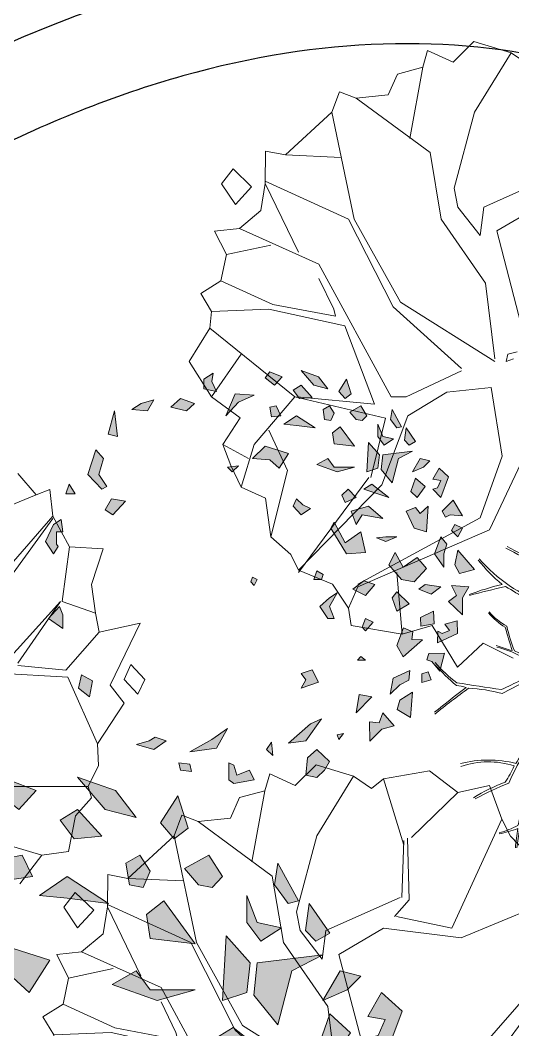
# Model space of a CAD drawing. Header units: inches. Extents: x -12 to 20935469, y -1604 to 24729220.
# Drawn here: x 20825725.8 to 20825753, y 24649768.1 to 24649824 of the extents above; entities that cross this region are included whole.
import ezdxf

# ---------------------------------------------------------------- set-up
doc = ezdxf.new("R2010")
doc.units = ezdxf.units.IN
doc.header["$LTSCALE"] = 0.03
doc.header["$MEASUREMENT"] = 0
for name, color, linetype, lineweight in [('dimension', 250, 'Continuous', 0), ('green_.25', 82, 'Continuous', 0), ('ILLUSTR-TREE', 74, 'Continuous', 0)]:
    doc.layers.add(name, color=color, linetype=linetype, lineweight=lineweight)
doc.styles.add('ATTR', font='romans.shx', dxfattribs={"width": 0.8, "height": 0.7})

# ---------------------------------------------------------------- blocks, each defined once
blk = doc.blocks.new('GRN1')
at = {"layer": 'ILLUSTR-TREE', "true_color": 0x30441d}
h = blk.add_hatch(color=89, dxfattribs=at)
h.paths.add_polyline_path([(0.25705, -0.05264), (0.26034, -0.06949), (0.27348, -0.06949), (0.28169, -0.05685), (0.27019, -0.05896)])
h.paths.add_polyline_path([(0.24063, -0.08212), (0.23077, -0.09265), (0.2357, -0.11371), (0.2472, -0.10107)])
h.paths.add_polyline_path([(0.18971, 0.21478), (0.18478, 0.20636), (0.19135, 0.20004), (0.20778, 0.20215)])
h.paths.add_polyline_path([(0.19299, 0.1853), (0.18478, 0.17267), (0.19628, 0.16424), (0.2127, 0.16424), (0.19628, 0.17056)])
h.paths.add_polyline_path([(0.18642, 0.10528), (0.20121, 0.10318), (0.20942, 0.11371), (0.18314, 0.13266)])
h.paths.add_polyline_path([(0.26034, 0.09686), (0.26526, 0.07791), (0.28497, 0.06106), (0.27676, 0.08423)])
h.paths.add_polyline_path([(0.20778, 0.08002), (0.2242, 0.05475), (0.2127, 0.0379), (0.21106, 0.05475)])
h.paths.add_polyline_path([(0.25212, -0.00211), (0.25377, -0.02737), (0.2242, -0.04001), (0.24227, -0.02316)])
h.paths.add_polyline_path([(0.26526, 0.02527), (0.27512, 0.01263), (0.28333, 0.01895), (0.27676, 0.0358)])
h.paths.add_polyline_path([(0.23734, 0.02737), (0.2357, 0.01895), (0.22256, 0.02106), (0.2242, 0.03369)])
h.paths.add_polyline_path([(0.24884, 0.0758), (0.2472, 0.05896), (0.25869, 0.05054), (0.26526, 0.06106)])
h.paths.add_polyline_path([(0.20942, 0.19583), (0.20778, 0.18951), (0.21927, 0.18109), (0.23241, 0.1832)])
h.paths.add_polyline_path([(0.22913, 0.12634), (0.21927, 0.13476), (0.21763, 0.14319), (0.2242, 0.1495), (0.23734, 0.14108)])
h.paths.add_polyline_path([(0.23734, 0.09897), (0.22749, 0.10528), (0.21763, 0.10107), (0.21927, 0.09265), (0.23241, 0.09054)])
h.paths.add_polyline_path([(0.25377, 0.12845), (0.2472, 0.12002), (0.25705, 0.1116), (0.27348, 0.12213)])
h.paths.add_polyline_path([(0.19628, -0.1853), (0.19956, -0.19793), (0.23077, -0.18951)])
h.paths.add_polyline_path([(0.24555, -0.13687), (0.23077, -0.14529), (0.23241, -0.16635), (0.24063, -0.15372)])
h.paths.add_polyline_path([(0.04024, 0.1474), (0.0386, 0.12213), (0.07309, 0.10107), (0.0813, 0.10528), (0.05338, 0.12002), (0.06816, 0.14108)])
h.paths.add_polyline_path([(0.07309, 0.27795), (0.06159, 0.27163), (0.06981, 0.26321), (0.07802, 0.26742)])
h.paths.add_polyline_path([(-0.22749, -0.08844), (-0.22256, -0.05264), (-0.19628, -0.0379), (-0.21106, -0.05896)])
h.paths.add_polyline_path([(0.02053, 0.25268), (0.0386, 0.24005), (0.06159, 0.24847), (0.05174, 0.25689), (0.0386, 0.25268)])
h.paths.add_polyline_path([(-0.24063, 0.09897), (-0.2242, 0.08212), (-0.2357, 0.06949), (-0.25869, 0.06738), (-0.26198, 0.08212), (-0.25212, 0.09265)])
h.paths.add_polyline_path([(-0.23241, 0.02316), (-0.2242, 0.01474), (-0.21435, 0.02106)])
h.paths.add_polyline_path([(-0.13073, 0.23581), (-0.13439, 0.22322), (-0.12263, 0.22307), (-0.1198, 0.23185)])
h.paths.add_polyline_path([(-0.1039, 0.22989), (-0.10604, 0.23668), (-0.11911, 0.24743), (-0.09508, 0.25359), (-0.09511, 0.23272)])
h.paths.add_polyline_path([(-0.0555, 0.23957), (-0.05851, 0.22167), (-0.04675, 0.22152), (-0.03844, 0.23876)])
h.paths.add_polyline_path([(-0.07706, 0.22396), (-0.09997, 0.19808), (-0.08457, 0.18966), (-0.06086, 0.19847), (-0.06631, 0.21089), (-0.07659, 0.20955)])
h.paths.add_polyline_path([(-0.21599, 0.04422), (-0.2127, 0.06738), (-0.18314, 0.08844), (-0.18971, 0.0737)])
h.paths.add_polyline_path([(-0.14208, 0.06106), (-0.13386, 0.08423), (-0.11744, 0.0758), (-0.12237, 0.06106), (-0.13058, 0.06738)])
h.paths.add_polyline_path([(-0.18122, 0.20807), (-0.17072, 0.18986), (-0.15812, 0.19353), (-0.14717, 0.21044)])
h.paths.add_polyline_path([(-0.21319, 0.15335), (-0.18701, 0.15273), (-0.18865, 0.16598), (-0.17489, 0.17081), (-0.19243, 0.18602), (-0.19693, 0.16961)])
h.paths.add_polyline_path([(-0.15002, 0.18078), (-0.12832, 0.18462), (-0.11801, 0.20684), (-0.13094, 0.20583), (-0.13725, 0.19356)])
h.paths.add_polyline_path([(-0.15357, 0.15582), (-0.17493, 0.13476), (-0.15029, 0.13898)])
h.paths.add_polyline_path([(-0.1043, 0.1474), (-0.1043, 0.13687), (-0.09937, 0.14108)])
h.paths.add_polyline_path([(-0.20285, 0.11792), (-0.21106, 0.1116), (-0.20449, 0.1095)])
h.paths.add_polyline_path([(-0.02053, 0.09897), (-0.03203, 0.08633), (-0.04845, 0.09686), (-0.04845, 0.10528), (-0.03203, 0.09897), (-0.01396, 0.1095)])
h.paths.add_polyline_path([(0.01889, 0.22952), (0.00082, 0.21267), (0.00411, 0.19583), (0.02382, 0.17898), (0.04024, 0.18741), (0.02053, 0.19793), (0.03367, 0.21689)])
h.paths.add_polyline_path([(-0.02874, 0.20636), (-0.0386, 0.18951), (-0.02053, 0.1832), (-0.01232, 0.18951)])
h.paths.add_polyline_path([(-0.05338, 0.15793), (-0.06488, 0.1474), (-0.05995, 0.14319), (-0.04845, 0.1474)])
h.paths.add_polyline_path([(0.01777, 0.29404), (0.01232, 0.27374), (0.02382, 0.26742), (0.04353, 0.27163)])
h.paths.add_polyline_path([(-0.04353, 0.27795), (-0.02546, 0.259), (-0.01725, 0.26953), (-0.00411, 0.26321), (-0.00575, 0.28637), (-0.02053, 0.27795)])
h.paths.add_polyline_path([(-0.08085, 0.244), (-0.06855, 0.27119), (-0.05148, 0.27039), (-0.05598, 0.25398), (-0.06459, 0.26026), (-0.06858, 0.25032), (-0.06527, 0.24469)])
h.paths.add_polyline_path([(0.00411, 0.00211), (-0.00411, -0.00211), (0.00082, -0.00632), (0.00739, -0.00421)])
h.paths.add_polyline_path([(0.00411, 0.08844), (0.01068, 0.09054), (0.0156, 0.08212), (0.00411, 0.07791)])
h.paths.add_polyline_path([(-0.00246, 0.16003), (-0.01725, 0.1474), (-0.00903, 0.13055), (0.00246, 0.14529)])
h.paths.add_polyline_path([(-0.00575, 0.24847), (-0.0156, 0.23584), (-0.00903, 0.21899), (-0.00246, 0.22741)])
h.paths.add_polyline_path([(0.06159, 0.18951), (0.05502, 0.17477), (0.05995, 0.16214), (0.06159, 0.17477)])
h.paths.add_polyline_path([(0.16343, 0.23373), (0.15522, 0.22531), (0.14865, 0.21057), (0.16671, 0.2211)])
h.paths.add_polyline_path([(0.15522, 0.13266), (0.14865, 0.1095), (0.1585, 0.08212), (0.16671, 0.09686), (0.15522, 0.10528)])
h.paths.add_polyline_path([(0.09937, 0.0737), (0.09116, 0.06106), (0.10266, 0.05054), (0.11251, 0.05475), (0.1043, 0.06317)])
h.paths.add_polyline_path([(0.15686, -0.02316), (0.14865, -0.03159), (0.15522, -0.0379)])
h.paths.add_polyline_path([(0.15357, 0.03159), (0.16507, 0.01895), (0.16671, -0.00421), (0.18314, 0.01263), (0.17328, 0.04422)])
h.paths.add_polyline_path([(0.10266, 0.23163), (0.06816, 0.22952), (0.07309, 0.21267), (0.09609, 0.20215), (0.10101, 0.21478), (0.0928, 0.2211)])
h.paths.add_polyline_path([(0.12894, 0.22741), (0.11415, 0.21689), (0.12237, 0.20846), (0.14043, 0.21478)])
h.paths.add_polyline_path([(0.08623, 0.17056), (0.09116, 0.14319), (0.07802, 0.13476), (0.09609, 0.12845), (0.10266, 0.15161)])
h.paths.add_polyline_path([(0.13386, 0.1832), (0.16671, 0.19162), (0.17657, 0.21057), (0.17164, 0.17056), (0.15193, 0.16846)])
h.paths.add_polyline_path([(0.12565, 0.14529), (0.11415, 0.17898), (0.13222, 0.15582)])
h.paths.add_polyline_path([(0.15357, 0.16424), (0.14865, 0.1495), (0.18807, 0.15161), (0.17164, 0.16635)])
h.paths.add_polyline_path([(0.11415, 0.13476), (0.10758, 0.12002), (0.11744, 0.11581), (0.12565, 0.12424)])
h.paths.add_polyline_path([(0.08787, 0.25479), (0.09116, 0.26111), (0.08952, 0.27795), (0.11087, 0.26532), (0.09609, 0.25058)])
h.paths.add_polyline_path([(0.11415, 0.24847), (0.14208, 0.259), (0.15357, 0.24637), (0.13879, 0.23794), (0.13715, 0.24847), (0.12729, 0.24426), (0.12565, 0.23794)])
h.paths.add_polyline_path([(-0.25212, -0.00842), (-0.26526, -0.00211), (-0.27019, -0.02948), (-0.26526, -0.0358), (-0.24227, -0.0358), (-0.24555, -0.02948), (-0.25869, -0.02527)])
h.paths.add_polyline_path([(-0.25377, -0.08633), (-0.24391, -0.08844), (-0.24227, -0.10318), (-0.25212, -0.10107)])
h.paths.add_polyline_path([(0.05502, -0.28216), (0.0386, -0.27163), (0.04845, -0.26532), (0.05174, -0.26742), (0.06816, -0.26742), (0.06816, -0.259), (0.08459, -0.26111), (0.07802, -0.27163)])
h.paths.add_polyline_path([(-0.13222, -0.21899), (-0.15357, -0.2232), (-0.14208, -0.23794), (-0.12401, -0.23373)])
h.paths.add_polyline_path([(-0.21763, -0.16003), (-0.2242, -0.13687), (-0.2127, -0.12002), (-0.20778, -0.13476), (-0.2127, -0.14319)])
h.paths.add_polyline_path([(-0.04845, -0.27795), (-0.06159, -0.259), (-0.04353, -0.259), (-0.03203, -0.26321)])
h.paths.add_polyline_path([(0.12894, -0.20004), (0.12565, -0.20636), (0.14536, -0.22531), (0.17821, -0.21478), (0.16671, -0.20425), (0.14536, -0.21057)])
h.paths.add_polyline_path([(0.11908, -0.25479), (0.13222, -0.25058), (0.11908, -0.24215)])
h.paths.add_polyline_path([(0.10923, -0.17477), (0.09116, -0.19162), (0.09773, -0.20215), (0.11251, -0.19372)])
at = {"layer": 'ILLUSTR-TREE', "color": 89, "true_color": 0x30441d}
for p, q in [((0.01777, 0.29404), (0.01232, 0.27374)), ((0.04353, 0.27163), (0.01777, 0.29404)), ((-0.00575, 0.28637), (-0.02053, 0.27795)), ((-0.00411, 0.26321), (-0.00575, 0.28637)), ((-0.02053, 0.27795), (-0.04353, 0.27795)), ((-0.04353, 0.27795), (-0.02546, 0.259)), ((0.07309, 0.27795), (0.06159, 0.27163)), ((0.07802, 0.26742), (0.07309, 0.27795)), ((0.08952, 0.27795), (0.11087, 0.26532)), ((0.09116, 0.26111), (0.08952, 0.27795)), ((-0.08085, 0.244), (-0.06855, 0.27119)), ((-0.06855, 0.27119), (-0.05148, 0.27039)), ((0.01232, 0.27374), (0.02382, 0.26742)), ((0.02382, 0.26742), (0.04353, 0.27163)), ((0.06159, 0.27163), (0.06981, 0.26321)), ((-0.05148, 0.27039), (-0.05598, 0.25398)), ((-0.02546, 0.259), (-0.01725, 0.26953)), ((-0.01725, 0.26953), (-0.00411, 0.26321)), ((0.06981, 0.26321), (0.07802, 0.26742)), ((0.11087, 0.26532), (0.09609, 0.25058)), ((-0.06459, 0.26026), (-0.06858, 0.25032)), ((-0.05598, 0.25398), (-0.06459, 0.26026)), ((0.08787, 0.25479), (0.09116, 0.26111)), ((0.11415, 0.24847), (0.14208, 0.259)), ((0.14208, 0.259), (0.15357, 0.24637)), ((-0.11911, 0.24743), (-0.09508, 0.25359)), ((-0.09508, 0.25359), (-0.09511, 0.23272)), ((0.0386, 0.25268), (0.02053, 0.25268)), ((0.02053, 0.25268), (0.0386, 0.24005)), ((0.05174, 0.25689), (0.0386, 0.25268)), ((0.06159, 0.24847), (0.05174, 0.25689)), ((0.09609, 0.25058), (0.08787, 0.25479)), ((-0.10604, 0.23668), (-0.11911, 0.24743)), ((-0.06858, 0.25032), (-0.06527, 0.24469)), ((-0.00575, 0.24847), (-0.0156, 0.23584)), ((-0.00246, 0.22741), (-0.00575, 0.24847)), ((0.0386, 0.24005), (0.06159, 0.24847)), ((0.12565, 0.23794), (0.11415, 0.24847)), ((0.13715, 0.24847), (0.12729, 0.24426)), ((0.13879, 0.23794), (0.13715, 0.24847)), ((-0.06527, 0.24469), (-0.08085, 0.244)), ((0.12729, 0.24426), (0.12565, 0.23794)), ((0.15357, 0.24637), (0.13879, 0.23794)), ((-0.13073, 0.23581), (-0.13439, 0.22322)), ((-0.1198, 0.23185), (-0.13073, 0.23581)), ((-0.1039, 0.22989), (-0.10604, 0.23668)), ((-0.0555, 0.23957), (-0.05851, 0.22167)), ((-0.03844, 0.23876), (-0.0555, 0.23957)), ((-0.04675, 0.22152), (-0.03844, 0.23876)), ((-0.0156, 0.23584), (-0.00903, 0.21899)), ((-0.12263, 0.22307), (-0.1198, 0.23185)), ((-0.09511, 0.23272), (-0.1039, 0.22989)), ((0.01889, 0.22952), (0.00082, 0.21267)), ((0.03367, 0.21689), (0.01889, 0.22952)), ((0.10266, 0.23163), (0.06816, 0.22952)), ((0.06816, 0.22952), (0.07309, 0.21267)), ((0.0928, 0.2211), (0.10266, 0.23163)), ((0.16343, 0.23373), (0.15522, 0.22531)), ((0.16671, 0.2211), (0.16343, 0.23373)), ((-0.13439, 0.22322), (-0.12263, 0.22307)), ((-0.07706, 0.22396), (-0.09997, 0.19808)), ((-0.07659, 0.20955), (-0.07706, 0.22396)), ((-0.00903, 0.21899), (-0.00246, 0.22741)), ((0.12894, 0.22741), (0.11415, 0.21689)), ((0.14043, 0.21478), (0.12894, 0.22741)), ((0.15522, 0.22531), (0.14865, 0.21057)), ((-0.05851, 0.22167), (-0.04675, 0.22152)), ((0.02053, 0.19793), (0.03367, 0.21689)), ((0.10101, 0.21478), (0.0928, 0.2211)), ((0.11415, 0.21689), (0.12237, 0.20846)), ((0.14865, 0.21057), (0.16671, 0.2211)), ((-0.14717, 0.21044), (-0.18122, 0.20807)), ((-0.15812, 0.19353), (-0.14717, 0.21044)), ((-0.06631, 0.21089), (-0.07659, 0.20955)), ((-0.06086, 0.19847), (-0.06631, 0.21089)), ((0.00082, 0.21267), (0.00411, 0.19583)), ((0.07309, 0.21267), (0.09609, 0.20215)), ((0.09609, 0.20215), (0.10101, 0.21478)), ((0.12237, 0.20846), (0.14043, 0.21478)), ((0.16671, 0.19162), (0.17657, 0.21057)), ((0.17657, 0.21057), (0.17164, 0.17056)), ((0.18971, 0.21478), (0.18478, 0.20636)), ((0.20778, 0.20215), (0.18971, 0.21478)), ((-0.18122, 0.20807), (-0.17072, 0.18986)), ((-0.13094, 0.20583), (-0.13725, 0.19356)), ((-0.11801, 0.20684), (-0.13094, 0.20583)), ((-0.12832, 0.18462), (-0.11801, 0.20684)), ((-0.02874, 0.20636), (-0.0386, 0.18951)), ((-0.01232, 0.18951), (-0.02874, 0.20636)), ((0.18478, 0.20636), (0.19135, 0.20004)), ((-0.09997, 0.19808), (-0.08457, 0.18966)), ((-0.08457, 0.18966), (-0.06086, 0.19847)), ((0.04024, 0.18741), (0.02053, 0.19793)), ((0.19135, 0.20004), (0.20778, 0.20215)), ((-0.17072, 0.18986), (-0.15812, 0.19353)), ((-0.13725, 0.19356), (-0.15002, 0.18078)), ((0.00411, 0.19583), (0.02382, 0.17898)), ((0.13386, 0.1832), (0.16671, 0.19162)), ((0.20942, 0.19583), (0.20778, 0.18951)), ((0.23241, 0.1832), (0.20942, 0.19583)), ((-0.19243, 0.18602), (-0.19693, 0.16961)), ((-0.17489, 0.17081), (-0.19243, 0.18602)), ((-0.0386, 0.18951), (-0.02053, 0.1832)), ((-0.02053, 0.1832), (-0.01232, 0.18951)), ((0.02382, 0.17898), (0.04024, 0.18741)), ((0.06159, 0.18951), (0.05502, 0.17477)), ((0.06159, 0.17477), (0.06159, 0.18951)), ((0.19299, 0.1853), (0.18478, 0.17267)), ((0.19628, 0.17056), (0.19299, 0.1853)), ((0.20778, 0.18951), (0.21927, 0.18109)), ((-0.15002, 0.18078), (-0.12832, 0.18462)), ((0.11415, 0.17898), (0.13222, 0.15582)), ((0.12565, 0.14529), (0.11415, 0.17898)), ((0.15193, 0.16846), (0.13386, 0.1832)), ((0.21927, 0.18109), (0.23241, 0.1832)), ((0.05502, 0.17477), (0.05995, 0.16214)), ((0.05995, 0.16214), (0.06159, 0.17477)), ((0.18478, 0.17267), (0.19628, 0.16424)), ((-0.19693, 0.16961), (-0.21319, 0.15335)), ((-0.18865, 0.16598), (-0.17489, 0.17081)), ((0.10266, 0.15161), (0.08623, 0.17056)), ((0.08623, 0.17056), (0.09116, 0.14319)), ((0.17164, 0.17056), (0.15193, 0.16846)), ((0.17164, 0.16635), (0.15357, 0.16424)), ((0.18807, 0.15161), (0.17164, 0.16635)), ((0.2127, 0.16424), (0.19628, 0.17056)), ((-0.18701, 0.15273), (-0.18865, 0.16598)), ((0.15357, 0.16424), (0.14865, 0.1495)), ((0.19628, 0.16424), (0.2127, 0.16424)), ((-0.15357, 0.15582), (-0.17493, 0.13476)), ((-0.15029, 0.13898), (-0.15357, 0.15582)), ((-0.05338, 0.15793), (-0.06488, 0.1474)), ((-0.04845, 0.1474), (-0.05338, 0.15793)), ((-0.00246, 0.16003), (-0.01725, 0.1474)), ((0.00246, 0.14529), (-0.00246, 0.16003)), ((0.13222, 0.15582), (0.12565, 0.14529)), ((-0.21319, 0.15335), (-0.18701, 0.15273)), ((0.09609, 0.12845), (0.10266, 0.15161)), ((0.14865, 0.1495), (0.18807, 0.15161)), ((0.21763, 0.14319), (0.2242, 0.1495)), ((0.2242, 0.1495), (0.23734, 0.14108)), ((-0.09937, 0.14108), (-0.1043, 0.1474)), ((-0.1043, 0.1474), (-0.1043, 0.13687)), ((-0.06488, 0.1474), (-0.05995, 0.14319)), ((-0.05995, 0.14319), (-0.04845, 0.1474)), ((-0.01725, 0.1474), (-0.00903, 0.13055)), ((-0.00903, 0.13055), (0.00246, 0.14529)), ((0.04024, 0.1474), (0.0386, 0.12213)), ((0.06816, 0.14108), (0.04024, 0.1474)), ((0.09116, 0.14319), (0.07802, 0.13476)), ((0.21927, 0.13476), (0.21763, 0.14319)), ((-0.17493, 0.13476), (-0.15029, 0.13898)), ((-0.1043, 0.13687), (-0.09937, 0.14108)), ((0.05338, 0.12002), (0.06816, 0.14108)), ((0.23734, 0.14108), (0.22913, 0.12634)), ((0.07802, 0.13476), (0.09609, 0.12845)), ((0.11415, 0.13476), (0.10758, 0.12002)), ((0.12565, 0.12424), (0.11415, 0.13476)), ((0.15522, 0.13266), (0.14865, 0.1095)), ((0.15522, 0.10528), (0.15522, 0.13266)), ((0.20942, 0.11371), (0.18314, 0.13266)), ((0.18314, 0.13266), (0.18642, 0.10528)), ((0.22913, 0.12634), (0.21927, 0.13476)), ((0.11744, 0.11581), (0.12565, 0.12424)), ((0.25377, 0.12845), (0.2472, 0.12002)), ((0.27348, 0.12213), (0.25377, 0.12845)), ((-0.20285, 0.11792), (-0.21106, 0.1116)), ((-0.20449, 0.1095), (-0.20285, 0.11792)), ((0.0386, 0.12213), (0.07309, 0.10107)), ((0.0813, 0.10528), (0.05338, 0.12002)), ((0.10758, 0.12002), (0.11744, 0.11581)), ((0.2472, 0.12002), (0.25705, 0.1116)), ((0.25705, 0.1116), (0.27348, 0.12213)), ((-0.21106, 0.1116), (-0.20449, 0.1095)), ((0.20121, 0.10318), (0.20942, 0.11371)), ((-0.04845, 0.10528), (-0.03203, 0.09897)), ((-0.04845, 0.09686), (-0.04845, 0.10528)), ((-0.03203, 0.09897), (-0.01396, 0.1095)), ((-0.01396, 0.1095), (-0.02053, 0.09897)), ((0.07309, 0.10107), (0.0813, 0.10528)), ((0.14865, 0.1095), (0.1585, 0.08212)), ((0.16671, 0.09686), (0.15522, 0.10528)), ((0.18642, 0.10528), (0.20121, 0.10318)), ((0.22749, 0.10528), (0.21763, 0.10107)), ((0.23734, 0.09897), (0.22749, 0.10528)), ((-0.25212, 0.09265), (-0.24063, 0.09897)), ((-0.24063, 0.09897), (-0.2242, 0.08212)), ((-0.02053, 0.09897), (-0.03203, 0.08633)), ((0.21763, 0.10107), (0.21927, 0.09265)), ((0.23241, 0.09054), (0.23734, 0.09897)), ((-0.26198, 0.08212), (-0.25212, 0.09265)), ((-0.03203, 0.08633), (-0.04845, 0.09686)), ((0.1585, 0.08212), (0.16671, 0.09686)), ((0.21927, 0.09265), (0.23241, 0.09054)), ((0.27676, 0.08423), (0.26034, 0.09686)), ((0.26034, 0.09686), (0.26526, 0.07791)), ((-0.2127, 0.06738), (-0.18314, 0.08844)), ((-0.18314, 0.08844), (-0.18971, 0.0737)), ((0.00411, 0.08844), (0.01068, 0.09054)), ((0.00411, 0.07791), (0.00411, 0.08844)), ((0.01068, 0.09054), (0.0156, 0.08212)), ((-0.25869, 0.06738), (-0.26198, 0.08212)), ((-0.2242, 0.08212), (-0.2357, 0.06949)), ((-0.14208, 0.06106), (-0.13386, 0.08423)), ((-0.13386, 0.08423), (-0.11744, 0.0758)), ((0.0156, 0.08212), (0.00411, 0.07791)), ((0.28497, 0.06106), (0.27676, 0.08423)), ((-0.11744, 0.0758), (-0.12237, 0.06106)), ((0.21106, 0.05475), (0.20778, 0.08002)), ((0.20778, 0.08002), (0.2242, 0.05475)), ((0.24884, 0.0758), (0.2472, 0.05896)), ((0.26526, 0.06106), (0.24884, 0.0758)), ((0.26526, 0.07791), (0.28497, 0.06106)), ((-0.2357, 0.06949), (-0.25869, 0.06738)), ((-0.18971, 0.0737), (-0.21599, 0.04422)), ((0.09937, 0.0737), (0.09116, 0.06106)), ((0.1043, 0.06317), (0.09937, 0.0737)), ((-0.21599, 0.04422), (-0.2127, 0.06738)), ((-0.13058, 0.06738), (-0.14208, 0.06106)), ((-0.12237, 0.06106), (-0.13058, 0.06738)), ((0.11251, 0.05475), (0.1043, 0.06317)), ((0.09116, 0.06106), (0.10266, 0.05054)), ((0.2472, 0.05896), (0.25869, 0.05054)), ((0.25869, 0.05054), (0.26526, 0.06106)), ((0.10266, 0.05054), (0.11251, 0.05475)), ((0.2127, 0.0379), (0.21106, 0.05475)), ((0.2242, 0.05475), (0.2127, 0.0379)), ((0.17328, 0.04422), (0.15357, 0.03159)), ((0.18314, 0.01263), (0.17328, 0.04422)), ((0.15357, 0.03159), (0.16507, 0.01895)), ((0.22256, 0.02106), (0.2242, 0.03369)), ((0.2242, 0.03369), (0.23734, 0.02737)), ((0.27676, 0.0358), (0.26526, 0.02527)), ((0.28333, 0.01895), (0.27676, 0.0358)), ((0.23734, 0.02737), (0.2357, 0.01895)), ((0.26526, 0.02527), (0.27512, 0.01263)), ((-0.21435, 0.02106), (-0.23241, 0.02316)), ((-0.23241, 0.02316), (-0.2242, 0.01474)), ((-0.2242, 0.01474), (-0.21435, 0.02106)), ((0.16507, 0.01895), (0.16671, -0.00421)), ((0.2357, 0.01895), (0.22256, 0.02106)), ((0.27512, 0.01263), (0.28333, 0.01895)), ((0.16671, -0.00421), (0.18314, 0.01263)), ((0.00411, 0.00211), (-0.00411, -0.00211)), ((0.00739, -0.00421), (0.00411, 0.00211)), ((-0.26526, -0.00211), (-0.27019, -0.02948)), ((-0.25212, -0.00842), (-0.26526, -0.00211)), ((-0.00411, -0.00211), (0.00082, -0.00632)), ((0.00082, -0.00632), (0.00739, -0.00421)), ((0.24227, -0.02316), (0.25212, -0.00211)), ((0.25212, -0.00211), (0.25377, -0.02737)), ((-0.25869, -0.02527), (-0.25212, -0.00842)), ((0.15686, -0.02316), (0.14865, -0.03159)), ((0.15522, -0.0379), (0.15686, -0.02316)), ((0.2242, -0.04001), (0.24227, -0.02316)), ((-0.27019, -0.02948), (-0.26526, -0.0358)), ((-0.24555, -0.02948), (-0.25869, -0.02527)), ((-0.24227, -0.0358), (-0.24555, -0.02948)), ((0.25377, -0.02737), (0.2242, -0.04001)), ((-0.26526, -0.0358), (-0.24227, -0.0358)), ((0.14865, -0.03159), (0.15522, -0.0379)), ((-0.22256, -0.05264), (-0.19628, -0.0379)), ((-0.19628, -0.0379), (-0.21106, -0.05896)), ((-0.22749, -0.08844), (-0.22256, -0.05264)), ((0.27019, -0.05896), (0.25705, -0.05264)), ((0.25705, -0.05264), (0.26034, -0.06949)), ((-0.21106, -0.05896), (-0.22749, -0.08844)), ((0.28169, -0.05685), (0.27019, -0.05896)), ((0.27348, -0.06949), (0.28169, -0.05685)), ((0.26034, -0.06949), (0.27348, -0.06949)), ((0.24063, -0.08212), (0.23077, -0.09265)), ((0.2472, -0.10107), (0.24063, -0.08212)), ((-0.25212, -0.10107), (-0.25377, -0.08633)), ((-0.25377, -0.08633), (-0.24391, -0.08844)), ((-0.24391, -0.08844), (-0.24227, -0.10318)), ((0.23077, -0.09265), (0.2357, -0.11371)), ((-0.24227, -0.10318), (-0.25212, -0.10107)), ((0.2357, -0.11371), (0.2472, -0.10107)), ((-0.2242, -0.13687), (-0.2127, -0.12002)), ((-0.2127, -0.12002), (-0.20778, -0.13476)), ((-0.20778, -0.13476), (-0.2127, -0.14319)), ((-0.21763, -0.16003), (-0.2242, -0.13687)), ((0.24555, -0.13687), (0.23077, -0.14529)), ((0.24063, -0.15372), (0.24555, -0.13687)), ((-0.2127, -0.14319), (-0.21763, -0.16003)), ((0.23077, -0.14529), (0.23241, -0.16635)), ((0.23241, -0.16635), (0.24063, -0.15372)), ((0.10923, -0.17477), (0.09116, -0.19162)), ((0.11251, -0.19372), (0.10923, -0.17477)), ((0.23077, -0.18951), (0.19628, -0.1853)), ((0.19628, -0.1853), (0.19956, -0.19793)), ((0.19956, -0.19793), (0.23077, -0.18951)), ((0.09116, -0.19162), (0.09773, -0.20215)), ((0.09773, -0.20215), (0.11251, -0.19372)), ((0.12894, -0.20004), (0.12565, -0.20636)), ((0.14536, -0.21057), (0.12894, -0.20004)), ((0.12565, -0.20636), (0.14536, -0.22531)), ((0.16671, -0.20425), (0.14536, -0.21057)), ((0.17821, -0.21478), (0.16671, -0.20425)), ((0.14536, -0.22531), (0.17821, -0.21478)), ((-0.13222, -0.21899), (-0.15357, -0.2232)), ((-0.12401, -0.23373), (-0.13222, -0.21899)), ((-0.15357, -0.2232), (-0.14208, -0.23794)), ((-0.14208, -0.23794), (-0.12401, -0.23373)), ((0.11908, -0.24215), (0.11908, -0.25479)), ((0.13222, -0.25058), (0.11908, -0.24215)), ((0.11908, -0.25479), (0.13222, -0.25058)), ((-0.06159, -0.259), (-0.04353, -0.259)), ((-0.04845, -0.27795), (-0.06159, -0.259)), ((-0.03203, -0.26321), (-0.04845, -0.27795)), ((-0.04353, -0.259), (-0.03203, -0.26321)), ((0.06816, -0.259), (0.08459, -0.26111)), ((0.06816, -0.26742), (0.06816, -0.259)), ((0.08459, -0.26111), (0.07802, -0.27163)), ((0.0386, -0.27163), (0.04845, -0.26532)), ((0.04845, -0.26532), (0.05174, -0.26742)), ((0.05174, -0.26742), (0.06816, -0.26742)), ((0.05502, -0.28216), (0.0386, -0.27163)), ((0.07802, -0.27163), (0.05502, -0.28216))]:
    blk.add_line(p, q, dxfattribs=at)
blk = doc.blocks.new('T13')
for p, q in [((0.4281, 0.5928), (0.4281, 0.593)), ((0.5642, 0.2009), (0.708, 0.4255)), ((-0.4377, 0.3824), (-0.7041, 0.3947)), ((-0.709, 0.0686), (-0.7092, 0.0685)), ((0.3135, -0.6541), (0.3137, -0.6542))]:
    blk.add_line(p, q)
blk.add_lwpolyline([(0.4273, -1.0498, -0.126142), (0.4263, -0.734, 0.03539), (0.327, -0.6807, 0.025442), (0.1708, -0.3785, 0.018467), (0.0059, -0.1973, -0.070709), (0.0247, -0.3983, 0.036684), (-0.094, -0.576), (0.0286, -0.8128, 0.055374), (-0.0014, -1.0029, 0.015419), (0.146, -1.1955, 0.015419)], format="xyb")
for centre, radius, start, end in [((-2.4455, 1.7332), 2.6085, 344.48288, 347.65237), ((1.5932, 0.7684), 1.5366, 164.79257, 170.49908), ((0.5441, 1.2708), 0.9973, 188.70585, 199.82792), ((0.4867, 1.3092), 0.9393, 191.43626, 219.40539), ((2.0923, 2.5554), 2.7762, 211.59793, 215.87133), ((0.6079, 1.5972), 0.9991, 209.56933, 220.58931), ((-1.9916, 1.5594), 1.9399, 341.60305, 346.06261), ((-1.8527, 0.3079), 2.2142, 16.75149, 22.17021), ((-1.3357, 0.436), 1.6961, 21.08281, 24.79674), ((1.0796, 0.3203), 1.1047, 133.2252, 138.92112), ((0.6375, 0.8), 0.4458, 134.25585, 149.00898), ((1.9594, 0.5396), 2.1341, 165.08672, 169.39709), ((-0.1722, 0.689), 0.4173, 57.28314, 70.54147), ((-0.1008, 0.8008), 0.2947, 55.7919, 76.17381), ((0.5449, 1.3247), 0.568, 210.06896, 222.07116), ((0.2748, 1.1415), 0.2312, 204.79517, 206.83547), ((-0.1316, 0.7576), 0.3478, 54.01561, 54.65401), ((0.2555, 1.1207), 0.2034, 209.03804, 235.40443), ((0.9312, 1.1992), 0.6968, 194.08744, 200.30623), ((-1.1356, 2.0538), 1.9689, 322.18471, 328.37055), ((-0.4994, 1.6073), 1.2053, 321.3001, 330.84096), ((-1.6595, -3.1543), 4.2617, 72.56717, 75.4116), ((-0.8674, -0.7166), 1.7157, 73.98602, 80.54407), ((-4.8848, 2.5979), 5.0136, 337.91619, 340.55249), ((1.2545, 0.2907), 1.5334, 155.26846, 164.66431), ((4.6144, -0.0371), 4.5748, 167.63076, 172.85601), ((-7.2075, 2.0444), 7.4128, 350.21549, 351.46406), ((0.2151, 0.8188), 0.1547, 87.31457, 119.15502), ((0.2289, 0.8204), 0.148, 91.55844, 124.15883), ((-0.0043, 0.9201), 0.2731, 339.35626, 5.46699), ((-0.3221, 0.8997), 0.6025, 349.97875, 5.49532), ((2.195, 2.3261), 2.9404, 208.75479, 214.10594), ((-0.133, 0.6471), 0.2506, 24.75393, 64.68994), ((-0.3483, 0.3942), 0.5927, 40.75861, 56.47207), ((0.2678, 1.3425), 0.636, 285.78986, 314.54761), ((0.3454, 1.2065), 0.4693, 281.92938, 319.68662), ((-0.1151, 0.9114), 0.4341, 190.60067, 207.34662), ((-0.1853, 0.8976), 0.3559, 190.43354, 211.33101), ((0.8965, 0.817), 0.6453, 179.39166, 209.45212), ((-0.7003, 0.7039), 1.1292, 356.07597, 7.26251), ((0.9822, 0.806), 0.543, 174.95862, 186.20558), ((-7.2075, 2.0444), 7.4128, 348.32176, 349.99211), ((0.7565, 0.7868), 0.4853, 179.0591, 213.59161), ((0.2837, 0.9903), 1.2637, 192.00559, 199.70938), ((-0.2901, 0.8463), 0.6637, 189.44703, 203.96884), ((-7.9542, 2.4422), 7.6516, 345.89882, 346.931), ((0.332, 0.4495), 0.8625, 162.24442, 171.97355), ((1.4606, 3.4255), 3.2074, 238.31105, 243.94838), ((1.2377, 0.6989), 0.7975, 177.7287, 185.83612), ((-2.6963, 2.1161), 3.9337, 335.65545, 339.189), ((-16.2941, 7.5158), 18.5737, 337.79766, 338.50258), ((-1.0492, 0.1762), 0.6463, 20.66836, 45.61146), ((-0.021, 1.1045), 0.7344, 218.42821, 225.78887), ((9.3513, 1.7915), 9.6612, 186.76318, 187.64428), ((-2.8803, -4.3059), 5.6398, 58.73986, 62.08111), ((0.6948, 0.7247), 0.9317, 184.36843, 196.16359), ((7.5208, 10.8626), 13.291, 230.70516, 231.81247), ((-2.181, -2.4249), 3.5245, 56.27281, 58.46325), ((3.1643, -1.3286), 3.3446, 144.41252, 150.24222), ((-1.673, 1.9811), 2.4982, 324.16004, 327.16816), ((1.6566, -17.8747), 18.5737, 97.79766, 98.50258), ((-1.3606, -0.003), 0.7269, 46.84012, 51.28342), ((0.1431, 1.0285), 0.8079, 214.58589, 219.8976), ((-1.1399, -0.6903), 1.4936, 51.95357, 57.64583), ((9.0435, -0.2804), 9.0054, 174.82383, 177.62741), ((-0.466, -3.3989), 3.9337, 95.65545, 99.189), ((-1.3236, -0.2181), 0.8714, 44.68749, 57.36524), ((3.6522, 2.4741), 4.5721, 205.43722, 209.81632), ((3.1499, 1.5409), 3.5307, 197.38633, 197.83238), ((-2.5486, -2.7842), 3.9984, 49.89869, 54.22519), ((1.7049, 2.8569), 3.0576, 231.4605, 236.75927), ((-1.6251, 0.5421), 1.6716, 351.65973, 359.07201), ((-0.5035, 0.8939), 0.9262, 322.79184, 334.80868), ((0.4871, 1.2684), 0.8714, 284.68749, 297.36524), ((5.661, -11.9314), 13.291, 110.70516, 111.81247), ((0.6918, 1.1929), 0.7269, 286.84012, 291.28342), ((0.7299, -0.7278), 1.2637, 72.00559, 79.70938), ((0.8922, -0.1588), 0.6637, 69.44703, 83.96884), ((-0.4487, 3.0552), 2.6508, 264.64123, 270.09144), ((2.8843, -1.1259), 2.6508, 144.64123, 150.09144), ((-1.6943, -0.3568), 1.4579, 22.06173, 30.4653), ((-0.5952, 0.5298), 0.8522, 325.9263, 346.70625), ((3.3831, -0.7925), 3.3185, 160.20281, 164.43461), ((-0.9827, 0.2656), 1.0097, 350.89736, 0.48451), ((0.0449, 0.7944), 0.7175, 237.25813, 253.43652), ((1.0669, 3.2424), 3.3407, 245.57123, 250.45728), ((2.2887, -2.5321), 3.3407, 125.57123, 130.45728), ((0.6796, -0.423), 0.7175, 117.25813, 133.43652), ((0.3307, -4.3868), 4.5721, 85.43722, 89.81632), ((0.5524, 1.6588), 1.4579, 262.06173, 270.4653), ((0.6914, 0.8336), 0.6463, 260.66836, 285.61146), ((0.8333, -0.6251), 0.8079, 94.58589, 99.8976), ((0.2374, -0.4992), 0.8625, 42.24442, 51.97355), ((0.9811, -0.521), 0.7344, 98.42821, 105.78887), ((6.1063, 5.6805), 7.6516, 225.89882, 226.931), ((-1.1991, -0.3099), 0.4693, 41.92938, 79.68662), ((-1.2781, -0.445), 0.636, 45.78986, 74.54761), ((-1.2057, 0.7167), 0.7975, 297.7287, 305.83612), ((-0.4132, 3.3989), 3.3446, 264.41252, 270.24222), ((-0.9868, 3.3204), 3.3185, 280.20281, 284.43461), ((-0.1428, -0.786), 0.8522, 85.9263, 106.70625), ((-0.1148, 0.03), 0.047, 22.20776, 46.25983), ((-0.0272, 0.1503), 0.0608, 247.41247, 313.07454), ((-0.1136, -0.1277), 0.2718, 41.09054, 54.0917), ((0.8841, -0.2752), 0.3559, 70.43354, 91.33101), ((0.861, -0.343), 0.4341, 70.60067, 87.34662), ((-1.1707, 0.4418), 0.543, 294.95862, 306.20558), ((-0.2411, -0.9642), 1.1292, 116.07597, 127.26251), ((-1.1374, 0.3622), 0.6453, 299.39166, 329.45212), ((-1.0413, 0.256), 0.4853, 299.0591, 333.59161), ((-0.8608, -2.4451), 2.4982, 84.16004, 87.16816), ((-0.504, -0.8887), 0.9262, 82.79184, 94.80868), ((0.1858, -0.0403), 0.2718, 161.09054, 174.0917), ((0.0976, 0.0975), 0.047, 262.20776, 286.25983), ((0.1555, -0.0376), 0.0587, 126.08558, 194.40143), ((-0.0137, 1.3454), 1.4936, 291.95357, 297.64583), ((-0.9954, 3.1143), 3.5245, 296.27281, 298.46325), ((-1.8878, 3.0274), 4.2617, 312.56717, 315.4116), ((-0.1727, 1.1226), 1.7157, 313.98602, 320.54407), ((-1.1239, -1.2419), 1.2053, 81.3001, 90.84096), ((-1.1925, -2.0161), 1.9689, 82.18471, 88.37055), ((-4.2605, 7.9664), 9.0054, 294.82383, 297.62741), ((0.2798, -0.9896), 1.0097, 110.89736, 120.48451), ((-0.092, -0.0993), 0.0543, 2.86801, 77.619), ((0.7355, 0.7313), 1.0097, 230.89736, 240.48451), ((-1.1228, 3.6123), 3.9984, 289.89869, 294.22519), ((1.6359, -2.8919), 3.0576, 111.4605, 116.75927), ((0.2944, -0.951), 0.9317, 64.36843, 76.16359), ((-0.2263, -3.4853), 3.5307, 77.38633, 77.83238), ((-3.11, -8.9812), 9.6612, 66.76318, 67.64428), ((-3.323, -0.7029), 3.3407, 5.57123, 10.45728), ((0.0498, -0.1202), 0.047, 142.20776, 166.25983), ((0.7705, 0.2636), 0.8522, 205.9263, 226.70625), ((-0.0396, 0.1753), 0.2718, 281.09054, 294.0917), ((-4.7504, -7.6786), 9.0054, 54.82383, 57.62741), ((0.9312, -3.0509), 2.9404, 88.75479, 94.10594), ((0.8427, -1.0935), 0.9973, 68.70585, 79.82792), ((-0.5997, -0.7345), 0.6025, 109.97875, 125.49532), ((0.3615, -1.6841), 1.6716, 111.65973, 119.07201), ((-3.3082, 0.0423), 3.0576, 351.4605, 356.75927), ((3.7039, -0.8207), 3.9984, 169.89869, 174.22519), ((1.2962, 1.1494), 1.6716, 231.65973, 239.07201), ((-2.2748, 4.6604), 5.6398, 298.73986, 302.08111), ((2.2504, -2.9646), 3.2074, 118.31105, 123.94838), ((-0.3613, -1.2187), 1.5334, 35.26846, 44.66431), ((0.9046, -1.063), 0.9393, 71.43626, 99.40539), ((4.7064, 2.9445), 5.0136, 217.91619, 220.55249), ((-0.7763, -0.4695), 0.2731, 99.35626, 125.46699), ((-2.2567, 4.009), 4.5748, 287.63076, 292.85601), ((5.1876, -0.3471), 5.6398, 178.73986, 182.08111), ((-0.9932, 0.1463), 0.4458, 254.25585, 269.00898), ((0.6781, -1.7642), 2.2142, 136.75149, 142.17021), ((-1.4857, 0.2011), 0.6968, 314.08744, 320.30623), ((1.8516, -7.2698), 7.4128, 108.32176, 109.99211), ((-3.6784, -0.4536), 3.2074, 358.31105, 3.94838), ((-0.7987, 0.7691), 1.1047, 253.2252, 258.92112), ((0.3086, -1.3805), 1.6961, 141.08281, 144.79674), ((-0.7982, -0.2288), 0.1547, 207.31457, 239.15502), ((-0.8065, -0.2177), 0.148, 211.55844, 244.15883), ((1.8516, -7.2698), 7.4128, 110.21549, 111.46406), ((-0.1488, -0.5045), 0.5927, 160.75861, 176.47207), ((-0.4755, -0.4444), 0.2506, 144.75393, 184.68994), ((-2.3252, -3.9646), 4.5748, 47.63076, 52.85601), ((5.3884, 5.2327), 7.4128, 228.32176, 229.99211), ((-0.4982, -1.9536), 2.1341, 45.08672, 49.39709), ((1.181, -3.0767), 2.7762, 91.59793, 95.87133), ((1.0935, -1.312), 0.9991, 89.56933, 100.58931), ((2.3604, 0.9581), 1.9399, 221.60305, 226.06261), ((-1.4013, -0.1962), 0.568, 330.06896, 342.07116), ((-1.0799, -0.3448), 0.2034, 329.03804, 355.40443), ((-3.9503, 1.9201), 4.5721, 325.43722, 329.81632), ((1.04, 0.0021), 0.9262, 202.79184, 214.80868), ((0.641, -0.1953), 0.2506, 264.75393, 304.68994), ((-1.4436, 0.9898), 1.5366, 284.79257, 290.49908), ((-0.9566, 0.2336), 0.9317, 304.36843, 316.16359), ((-6.2088, 7.197), 9.6612, 306.76318, 307.64428), ((3.2089, -0.6821), 3.5245, 176.27281, 178.46325), ((1.1862, -0.6478), 1.4936, 171.95357, 177.64583), ((-2.891, 1.9517), 3.5307, 317.38633, 317.83238), ((0.5297, 0.1176), 0.5927, 280.75861, 296.47207), ((-0.2599, -2.9902), 2.6085, 104.48288, 107.65237), ((-0.6247, -0.4934), 0.2947, 175.7919, 196.17381), ((-1.1076, -0.3385), 0.2312, 324.79517, 326.83547), ((-0.5719, -0.4985), 0.3478, 174.01561, 174.65401), ((-0.4922, -0.4994), 0.4173, 177.28314, 190.54147), ((5.3884, 5.2327), 7.4128, 230.21549, 231.46406), ((0.7581, -0.3), 0.2947, 295.7919, 316.17381), ((0.697, -0.1823), 0.4173, 297.28314, 310.54147), ((-1.3588, -0.2389), 0.9393, 311.43626, 339.40539), ((-0.8606, 0.9353), 1.5334, 275.26846, 284.66431), ((0.211, -5.5351), 5.0136, 97.91619, 100.55249), ((-3.0936, 0.7321), 2.9404, 328.75479, 334.10594), ((0.2734, -1.1718), 0.6453, 59.39166, 89.45212), ((0.3174, -1.0355), 0.4853, 59.0591, 93.59161), ((2.5663, 0.4713), 2.4982, 204.16004, 207.16816), ((0.857, -0.7685), 0.2034, 89.03804, 115.40443), ((0.889, -1.1212), 0.568, 90.06896, 102.07116), ((-0.117, -1.7508), 1.5366, 44.79257, 50.49908), ((2.7379, 1.2643), 2.6085, 224.48288, 227.65237), ((0.7361, -0.2518), 0.3478, 294.01561, 294.65401), ((0.8654, -0.7957), 0.2312, 84.79517, 86.83547), ((-1.4286, 1.4214), 2.1341, 285.08672, 289.39709), ((-0.3363, -2.5102), 1.9399, 101.60305, 106.06261), ((-1.6688, -0.2779), 0.9991, 329.56933, 340.58931), ((-3.2408, 0.5286), 2.7762, 331.59793, 335.87133), ((0.3904, -1.0025), 0.6463, 140.66836, 165.61146), ((-2.4031, -1.9219), 2.6508, 24.64123, 30.09144), ((0.9543, -0.1578), 0.6025, 229.97875, 245.49532), ((0.8131, -0.4433), 0.2731, 219.35626, 245.46699), ((0.6102, -0.5954), 0.148, 331.55844, 4.15883), ((0.6157, -0.5826), 0.1547, 327.31457, 359.15502), ((-0.9438, -0.396), 0.8079, 334.58589, 339.8976), ((0.9739, 0.2676), 1.1292, 236.07597, 247.26251), ((-0.5369, 0.0571), 0.8625, 282.24442, 291.97355), ((0.8863, -0.8893), 0.4693, 161.92938, 199.68662), ((0.2211, -1.2405), 0.543, 54.95862, 66.20558), ((1.2072, 1.4636), 2.2142, 256.75149, 262.17021), ((0.5871, -1.3929), 0.6968, 74.08744, 80.30623), ((0.3883, -0.939), 0.4458, 14.25585, 29.00898), ((-0.2483, -1.082), 1.1047, 13.2252, 18.92112), ((1.0596, 0.9518), 1.6961, 261.08281, 264.79674), ((3.5799, 0.1342), 4.2617, 192.56717, 195.4116), ((-0.6662, -0.615), 0.3559, 310.43354, 331.33101), ((-0.7134, -0.5611), 0.4341, 310.60067, 327.34662), ((1.8804, -8.1153), 7.6516, 105.89882, 106.931), ((-0.9276, -0.5761), 0.7344, 338.42821, 345.78887), ((1.6558, -0.3581), 1.2053, 201.3001, 210.84096), ((2.3606, -0.0304), 1.9689, 202.18471, 208.37055), ((-1.3542, -0.1699), 0.9973, 308.70585, 319.82792), ((1.0727, -0.3986), 1.7157, 193.98602, 200.54407), ((-13.1493, 1.0762), 13.291, 350.70516, 351.81247), ((0.7013, -1.1825), 0.7269, 166.84012, 171.28342), ((14.6701, 10.3663), 18.5737, 217.79766, 218.50258), ((-0.5695, -0.6801), 0.6637, 309.44703, 323.96884), ((-0.9811, -0.2552), 1.2637, 312.00559, 319.70938)]:
    blk.add_arc(centre, radius, start, end)
blk = doc.blocks.new('TREE_009')
at = {"layer": 'ILLUSTR-TREE'}
for p, q in [((-12160.46, 13912.91), (-12166.65, 13906.74)), ((-12149.34, 13909.54), (-12160.46, 13912.91)), ((-12174.22, 13910.26), (-12175.66, 13905.24)), ((-12166.65, 13906.74), (-12174.22, 13910.26)), ((-12149.34, 13909.54), (-12160.26, 13891.83)), ((-12143.96, 13905.85), (-12149.34, 13909.54)), ((-12126.77, 13911.14), (-12140.45, 13908.76)), ((-12118.31, 13904.71), (-12126.77, 13911.14)), ((-12140.45, 13908.76), (-12143.96, 13905.85)), ((-12140.45, 13908.76), (-12134.4, 13889.01)), ((-12108.88, 13906.74), (-12118.31, 13904.71)), ((-12105.24, 13896.77), (-12108.88, 13906.74)), ((-12175.66, 13905.24), (-12183.16, 13903.21)), ((-12179.51, 13884.08), (-12175.66, 13905.24)), ((-12132.06, 13891.31), (-12118.31, 13904.71)), ((-12183.16, 13903.21), (-12185.91, 13897.04)), ((-12200.35, 13897.92), (-12202.62, 13891.83)), ((-12195.47, 13896.07), (-12200.35, 13897.92)), ((-12185.91, 13897.04), (-12195.47, 13896.07)), ((-12195.47, 13896.07), (-12173.46, 13879.85)), ((-12120.09, 13864.33), (-12105.24, 13896.77)), ((-12102.7, 13891.75), (-12105.24, 13896.77)), ((-12202.62, 13891.83), (-12216.38, 13879.14)), ((-12196.02, 13860.09), (-12202.62, 13891.83)), ((-12160.26, 13891.83), (-12166.31, 13869.26)), ((-12095.13, 13883.81), (-12102.7, 13891.75)), ((-12134.95, 13873.5), (-12134.4, 13890.42)), ((-12133.3, 13891.13), (-12132.75, 13872.79)), ((-12079.93, 13877.02), (-12085.43, 13883.37)), ((-12222.36, 13880.28), (-12222.43, 13870.68)), ((-12216.38, 13879.14), (-12222.36, 13880.28)), ((-12173.46, 13879.85), (-12170.16, 13860.09)), ((-12199.87, 13878.43), (-12216.38, 13879.14)), ((-12117.34, 13861.51), (-12079.93, 13877.02)), ((-12075.87, 13878.52), (-12079.93, 13877.02)), ((-12074.98, 13870.68), (-12075.87, 13878.52)), ((-12231.99, 13875), (-12235.43, 13870.59)), ((-12226.48, 13869.71), (-12231.99, 13875)), ((-12157.51, 13863.62), (-12135.5, 13873.5)), ((-12235.43, 13870.59), (-12231.3, 13864.41)), ((-12222.43, 13870.68), (-12223.73, 13862.65)), ((-12197.67, 13860.09), (-12222.43, 13871.38)), ((-12222.43, 13870.68), (-12212.52, 13850.22)), ((-12132.75, 13872.79), (-12137.15, 13867.85)), ((-12112.39, 13827.65), (-12074.98, 13870.68)), ((-12070.03, 13861.51), (-12074.98, 13870.68)), ((-12231.3, 13864.41), (-12226.48, 13869.71)), ((-12166.31, 13869.26), (-12165.21, 13863.62)), ((-12136.6, 13867.85), (-12120.09, 13864.33)), ((-12074.98, 13869.97), (-12105.24, 13828.35)), ((-12223.73, 13862.65), (-12230.13, 13857.27)), ((-12165.21, 13863.62), (-12158.61, 13855.16)), ((-12158.61, 13855.16), (-12157.51, 13863.62)), ((-12153.66, 13856.57), (-12140.45, 13864.33)), ((-12140.45, 13864.33), (-12117.34, 13861.51)), ((-12072.23, 13845.28), (-12070.03, 13861.51)), ((-12060.06, 13860.89), (-12070.03, 13861.51)), ((-12184.47, 13834), (-12197.67, 13860.09)), ((-12182.26, 13835.41), (-12196.02, 13860.09)), ((-12170.16, 13860.09), (-12156.96, 13841.05)), ((-12063.49, 13850.31), (-12060.06, 13860.89)), ((-12230.13, 13857.27), (-12237.49, 13856.48)), ((-12237.49, 13856.48), (-12233.98, 13849.52)), ((-12206.47, 13846.69), (-12230.13, 13857.27)), ((-12144.3, 13820.6), (-12153.66, 13856.57)), ((-12233.98, 13849.52), (-12235.63, 13841.76)), ((-12220.78, 13852.34), (-12233.98, 13849.52)), ((-12062.33, 13841.76), (-12063.49, 13850.31)), ((-12185.02, 13807.2), (-12206.47, 13846.69)), ((-12089.29, 13826.94), (-12072.78, 13845.28)), ((-12072.78, 13845.28), (-12085.43, 13826.94)), ((-12072.23, 13845.28), (-12062.33, 13841.76)), ((-12235.63, 13841.76), (-12241.62, 13837.97)), ((-12235.63, 13841.76), (-12220.23, 13834.7)), ((-12202.07, 13833.29), (-12206.47, 13842.46)), ((-12156.96, 13841.05), (-12154.21, 13818.48)), ((-12061.23, 13836.11), (-12062.33, 13841.76)), ((-12241.62, 13837.97), (-12238.38, 13832.59)), ((-12049.05, 13838.85), (-12061.23, 13836.11)), ((-12057.99, 13820.33), (-12049.05, 13838.85)), ((-12220.23, 13834.7), (-12201.52, 13831.18)), ((-12154.21, 13817.78), (-12182.26, 13835.41)), ((-12071.13, 13824.83), (-12061.23, 13836.11)), ((-12238.38, 13832.59), (-12238.93, 13827.65)), ((-12221.33, 13833.29), (-12238.38, 13832.59)), ((-12198.77, 13828.35), (-12221.33, 13833.29)), ((-12201.52, 13831.18), (-12202.07, 13833.29)), ((-12164.11, 13815.66), (-12184.47, 13834)), ((-12238.93, 13827.65), (-12245.05, 13817.69)), ((-12213.63, 13807.2), (-12238.93, 13827.65)), ((-12189.97, 13805.08), (-12198.77, 13828.35)), ((-12085.43, 13826.24), (-12071.13, 13824.83)), ((-12051.8, 13826.5), (-12053.87, 13822.1)), ((-12047.68, 13822.1), (-12051.8, 13826.5)), ((-12105.79, 13824.83), (-12070.58, 13822.71)), ((-12070.58, 13822.71), (-12061.78, 13802.96)), ((-12229.58, 13819.89), (-12238.38, 13807.2)), ((-12150.36, 13819.89), (-12150.9, 13817.78)), ((-12147.6, 13820.6), (-12150.36, 13819.89)), ((-12053.87, 13815.04), (-12057.99, 13820.33)), ((-12053.87, 13822.1), (-12049.74, 13817.69)), ((-12049.74, 13817.69), (-12047.68, 13822.1)), ((-12245.05, 13817.69), (-12238.38, 13807.2)), ((-12150.9, 13817.78), (-12148.7, 13818.48)), ((-12164.11, 13814.95), (-12180.61, 13807.2)), ((-12061.78, 13802.96), (-12053.87, 13815.04)), ((-12168.51, 13808.61), (-12180.06, 13801.55)), ((-12155.31, 13810.02), (-12168.51, 13808.61)), ((-12155.31, 13810.02), (-12152.01, 13789.56)), ((-12238.38, 13807.2), (-12229.92, 13800.94)), ((-12213.63, 13807.2), (-12225.73, 13793.09)), ((-12186.67, 13800.85), (-12213.63, 13807.2)), ((-12213.07, 13807.2), (-12189.97, 13805.08)), ((-12180.61, 13807.2), (-12185.02, 13807.2)), ((-12180.06, 13801.55), (-12187.77, 13781.1)), ((-12061.43, 13796.53), (-12061.78, 13802.96)), ((-12229.92, 13800.94), (-12235.08, 13793.09)), ((-12191.07, 13783.21), (-12186.67, 13800.85)), ((-12221.33, 13797.32), (-12215.83, 13785.33)), ((-12064.53, 13790.27), (-12061.43, 13796.53)), ((-12227.38, 13788.86), (-12235.08, 13793.09)), ((-12235.08, 13793.09), (-12232.68, 13786.83)), ((-12225.73, 13793.09), (-12229.58, 13780.39)), ((-12152.01, 13789.56), (-12158.61, 13771.22)), ((-12127.25, 13790.27), (-12064.53, 13790.27)), ((-12063.49, 13786.83), (-12064.53, 13790.27)), ((-12232.68, 13786.83), (-12229.58, 13780.39)), ((-12146.5, 13787.45), (-12155.86, 13767.7)), ((-12068.31, 13781.54), (-12063.49, 13786.83)), ((-12215.83, 13785.33), (-12220.78, 13765.58)), ((-12229.58, 13780.39), (-12222.36, 13777.13)), ((-12212.52, 13755), (-12191.62, 13783.21)), ((-12187.77, 13781.1), (-12212.52, 13755.71)), ((-12070.37, 13770.96), (-12068.31, 13781.54)), ((-12222.36, 13777.13), (-12220.78, 13765.58)), ((-12099.74, 13776.16), (-12078.28, 13769.81)), ((-12158.61, 13771.22), (-12194.92, 13751.47)), ((-12084.81, 13761.26), (-12078.28, 13769.81)), ((-12078.28, 13769.81), (-12070.37, 13770.96)), ((-12220.78, 13765.58), (-12214.79, 13760.38)), ((-12155.86, 13767.7), (-12194.92, 13750.77)), ((-12214.79, 13760.38), (-12212.52, 13755.71)), ((-12212.52, 13755.71), (-12202.42, 13751.56)), ((-12183.37, 13755), (-12181.71, 13736.66)), ((-12202.42, 13751.56), (-12197.67, 13744.42)), ((-12194.92, 13750.77), (-12197.67, 13744.42)), ((-12197.67, 13744.42), (-12196.91, 13739.22)), ((-12196.91, 13739.22), (-12181.71, 13736.66)), ((-12181.71, 13736.66), (-12172.84, 13739.22)), ((-12172.84, 13739.22), (-12165.28, 13726.88)), ((-12165.28, 13726.88), (-12157.71, 13733.93)), ((-12157.71, 13733.93), (-12148.77, 13729.52))]:
    blk.add_line(p, q, dxfattribs=at)
at = {"layer": 'ILLUSTR-TREE', "style": 'ATTR', "width": 0.8, "flags": 9}
blk.add_attdef('ESTCODE', (-12147.6, 13820.6), '', height=1.05, dxfattribs=at)

msp = doc.modelspace()

# ---------------------------------------------------------------- hatches: boundary and pattern name
at = {"layer": 'green_.25', "lineweight": 18}
h = msp.add_hatch(dxfattribs=at)
h.set_pattern_fill('AR-SAND', color=256, scale=5, angle=360)
h.set_pattern_definition([(37.5, (-17745.439, -57332.338), (-0.3149667905, 9.634118845), [0, -7.6, 0, -8.5, 0, -8.125]), (7.5, (-17745.439, -57332.338), (8.8488835263, 14.110730326), [0, -4.1, 0, -6.85, 0, -2.625]), (327.5, (-17751.589, -57332.338), (15.5707093088, 0.0282952677), [0, -2.5, 0, -9, 0, -11.75]), (317.5, (-17751.589, -57332.338), (15.030633023, 4.3883778247), [0, -1.25, 0, -5.9, 0, -6.75])])
edge = h.paths.add_edge_path()
edge.add_line((20825879.372, 24649961.375), (20825869.371, 24649961.528))
edge.add_line((20825869.371, 24649961.528), (20825869.371, 24649971.375))
edge.add_line((20825869.371, 24649971.375), (20825700.219, 24649971.375))
edge.add_spline(control_points=[(20825700.219, 24649971.375), (20825710.815, 24649961.376), (20825731.051, 24649942.283), (20825765.769, 24649926.549), (20825800.211, 24649923.739), (20825826.618, 24649910.262), (20825846.342, 24649892.664), (20825863.712, 24649868.887), (20825871.999, 24649843.925), (20825873.591, 24649814.046), (20825870.409, 24649793.627), (20825856.886, 24649763.447), (20825837.268, 24649726.25), (20825819.597, 24649693.039), (20825804.283, 24649666.34), (20825808.917, 24649649.424), (20825819.605, 24649630.074), (20825829.53, 24649621.76), (20825835.956, 24649616.379)], knot_values=[0.017867, 0.017867, 0.017867, 0.017867, 43.554295, 83.160196, 111.305698, 146.347364, 169.598441, 190.192176, 234.215213, 245.626706, 279.999401, 294.635057, 344.735937, 406.07088, 407.706442, 436.81212, 450.261859, 474.954763, 474.954763, 474.954763, 474.954763], degree=3, periodic=0)
edge.add_line((20825835.956, 24649616.379), (20825869.369, 24649616.379))
edge.add_line((20825869.369, 24649616.379), (20825869.369, 24649627.375))
edge.add_line((20825869.369, 24649627.375), (20825879.372, 24649627.375))
edge.add_line((20825879.372, 24649627.375), (20825879.372, 24649961.375))

# ---------------------------------------------------------------- linework, layer by layer
msp.add_ellipse((20825728.948, 24649754.156), major_axis=(37.286, 68.917), ratio=0.691431)
for points in [[(20825564.451, 24649971.873), (20825562.404, 24649954.049), (20825569.942, 24649919.445), (20825590.807, 24649886.914), (20825614.666, 24649868.706), (20825646.12, 24649857.9), (20825679.958, 24649858.225), (20825703.949, 24649866.874), (20825733.661, 24649876.251), (20825774.774, 24649876.305), (20825806.232, 24649867.022), (20825830.506, 24649842.879), (20825848.647, 24649794.854), (20825849.646, 24649763.447), (20825841.335, 24649733.643)], [(20825696.152, 24649863.48), (20825741.892, 24649863.48), (20825790.109, 24649847.904), (20825836.004, 24649790.374), (20825843.368, 24649739.477)]]:
    msp.add_spline(points, degree=3)
for points, knots in [([(20825700.206, 24649971.387), (20825710.806, 24649961.384), (20825731.046, 24649942.285), (20825765.769, 24649926.549), (20825800.211, 24649923.739), (20825826.618, 24649910.262), (20825846.342, 24649892.664), (20825863.712, 24649868.887), (20825871.999, 24649843.925), (20825873.591, 24649814.046), (20825870.409, 24649793.627), (20825856.886, 24649763.447), (20825837.268, 24649726.25), (20825819.597, 24649693.039), (20825804.283, 24649666.34), (20825808.917, 24649649.424), (20825819.605, 24649630.074), (20825829.53, 24649621.76), (20825835.956, 24649616.379)], [0, 0, 0, 0, 43.554295, 83.160196, 111.305698, 146.347364, 169.598441, 190.192176, 234.215213, 245.626706, 279.999401, 294.635057, 344.735937, 406.07088, 407.706442, 436.81212, 450.261859, 474.954763, 474.954763, 474.954763, 474.954763]), ([(20825710.717, 24649864.188), (20825710.842, 24649864.237), (20825710.968, 24649864.286), (20825714.463, 24649865.634), (20825717.832, 24649866.848), (20825724.112, 24649868.849), (20825727.021, 24649869.673), (20825731.597, 24649870.752), (20825733.26, 24649871.1), (20825736.593, 24649871.697), (20825738.271, 24649871.948), (20825743.337, 24649872.567), (20825746.755, 24649872.801), (20825753.328, 24649872.955), (20825756.476, 24649872.902), (20825762.156, 24649872.616), (20825764.681, 24649872.421), (20825769.207, 24649871.971), (20825771.206, 24649871.736), (20825774.776, 24649871.263), (20825776.345, 24649871.037), (20825779.454, 24649870.542), (20825780.996, 24649870.273), (20825785.574, 24649869.381), (20825788.559, 24649868.675), (20825793.708, 24649867.139), (20825795.912, 24649866.366), (20825799.982, 24649864.665), (20825801.86, 24649863.755), (20825806.664, 24649861.027), (20825809.52, 24649858.968), (20825814.93, 24649854.28), (20825817.481, 24649851.653), (20825821.737, 24649846.612), (20825823.505, 24649844.274), (20825826.449, 24649839.993), (20825827.668, 24649838.085), (20825829.972, 24649834.206), (20825831.058, 24649832.233), (20825834.126, 24649826.223), (20825835.918, 24649822.094), (20825838.742, 24649814.424), (20825839.852, 24649810.916), (20825841.623, 24649804.375), (20825842.326, 24649801.358), (20825843.46, 24649795.654), (20825843.917, 24649792.97), (20825844.669, 24649787.606), (20825844.962, 24649784.923), (20825845.541, 24649776.912), (20825845.524, 24649771.619), (20825844.812, 24649764.904), (20825844.598, 24649763.364), (20825844.071, 24649760.274), (20825843.758, 24649758.729), (20825843.125, 24649755.952), (20825842.819, 24649754.721), (20825842.491, 24649753.489)], [219.914893, 219.914893, 219.914893, 219.914893, 220.324097, 220.324097, 231.297781, 231.297781, 240.763971, 240.763971, 246.167085, 246.167085, 251.570199, 251.570199, 262.376427, 262.376427, 272.144324, 272.144324, 279.892018, 279.892018, 285.986209, 285.986209, 290.764394, 290.764394, 295.542579, 295.542579, 305.098949, 305.098949, 312.640735, 312.640735, 319.563927, 319.563927, 331.131805, 331.131805, 342.699684, 342.699684, 351.773406, 351.773406, 358.78449, 358.78449, 365.795574, 365.795574, 379.817741, 379.817741, 391.235257, 391.235257, 400.794294, 400.794294, 409.13663, 409.13663, 417.478966, 417.478966, 434.163639, 434.163639, 439.196724, 439.196724, 444.229808, 444.229808, 448.222832, 448.222832, 448.222832, 448.222832]), ([(20825763.855, 24649818.675), (20825761.423, 24649819.99), (20825758.823, 24649820.996), (20825752.859, 24649822.476), (20825749.439, 24649822.83), (20825742.294, 24649822.601), (20825738.569, 24649822.016), (20825730.973, 24649819.886), (20825727.103, 24649818.341), (20825719.408, 24649814.331), (20825715.583, 24649811.866), (20825708.166, 24649806.113), (20825704.574, 24649802.825), (20825697.798, 24649795.569), (20825694.614, 24649791.601), (20825688.803, 24649783.162), (20825686.177, 24649778.692), (20825681.603, 24649769.452), (20825679.655, 24649764.682), (20825676.524, 24649755.064), (20825675.341, 24649750.215), (20825673.785, 24649740.662), (20825673.412, 24649735.959), (20825673.478, 24649726.916), (20825673.916, 24649722.577), (20825675.558, 24649714.462), (20825676.761, 24649710.686), (20825679.842, 24649703.85), (20825681.719, 24649700.791), (20825686.038, 24649695.481), (20825688.479, 24649693.227), (20825693.84, 24649689.562), (20825696.762, 24649688.149), (20825703.052, 24649686.188), (20825706.426, 24649685.649), (20825713.511, 24649685.515), (20825717.222, 24649685.922), (20825724.825, 24649687.714), (20825728.716, 24649689.098), (20825736.488, 24649692.815), (20825740.368, 24649695.147), (20825747.502, 24649700.362), (20825750.778, 24649703.154), (20825753.908, 24649706.236)], [0, 0, 0, 0, 0.176676, 0.176676, 0.383325, 0.383325, 0.589973, 0.589973, 0.796621, 0.796621, 1.00327, 1.00327, 1.209918, 1.209918, 1.416566, 1.416566, 1.623215, 1.623215, 1.829863, 1.829863, 2.036512, 2.036512, 2.24316, 2.24316, 2.449808, 2.449808, 2.656457, 2.656457, 2.863105, 2.863105, 3.069753, 3.069753, 3.276402, 3.276402, 3.484849, 3.484849, 3.693295, 3.693295, 3.901742, 3.901742, 4.110189, 4.110189, 4.295415, 4.295415, 4.295415, 4.295415])]:
    msp.add_open_spline(points, degree=3, knots=knots)

# ---------------------------------------------------------------- block references
at = {"layer": 'dimension', "color": 253, "lineweight": 0, "xscale": 9.751398300608331, "yscale": 9.751398300608331, "zscale": 9.751398300608331, "rotation": 270}
msp.add_blockref('T13', (20825760.375, 24649786.981), dxfattribs=at)
at = {"layer": 'ILLUSTR-TREE', "xscale": 0.1864712034882235, "yscale": 0.1864712034882235, "zscale": 0.1864712034882235}
for p in [(20828018.46, 24647228.504), (20827979.203, 24647210.063), (20828009.717, 24647188.388)]:
    msp.add_blockref('TREE_009', p, dxfattribs=at)
at = {"layer": 'ILLUSTR-TREE', "rotation": 270}
for p, xscale, yscale, zscale in [((20825738.796, 24649792.854), -41.25610748431738, 41.25610748431738, 41.25610748431738), ((20825723.379, 24649756.169), -90.89487492681333, 90.89487492681333, 90.89487492681333)]:
    msp.add_blockref('GRN1', p, dxfattribs=dict(at, xscale=xscale, yscale=yscale, zscale=zscale))

doc.saveas('drawing.dxf')
